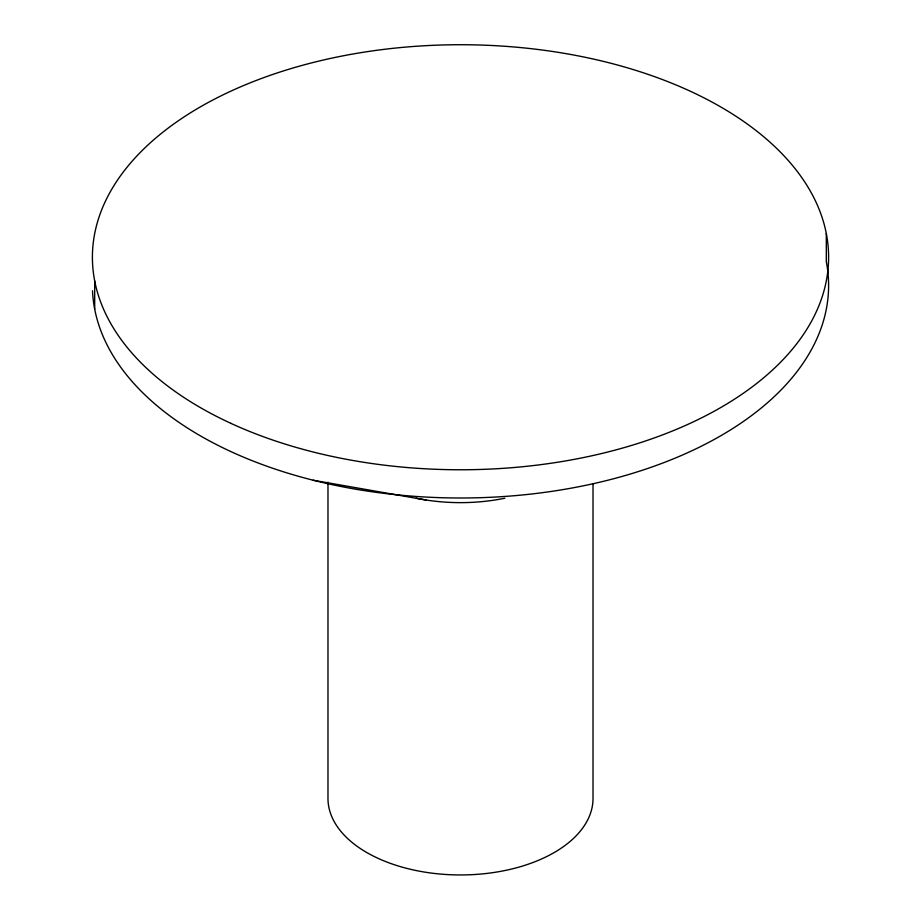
<?xml version="1.0" encoding="UTF-8"?>
<svg xmlns="http://www.w3.org/2000/svg" width="921" height="921" viewBox="0 0 921 921"><rect width="100%" height="100%" fill="white"/><g stroke="black" fill="none" stroke-linecap="round" stroke-linejoin="round"><path stroke-width="1.38" d="M313.14 480.221L426.204 500.034M826.31 233.554L826.31 261.771A368.101 212.521 0 0 1 485.586 497.501A368.101 212.521 0 0 1 92.514 290.714M593.02 483.629L593.02 798.438A132.52 76.512 0 0 1 460.5 874.95A132.52 76.512 0 0 1 327.98 798.438L327.98 482.19M94.69 280.94L94.69 309.168M504.846 498.226A132.52 76.512 0 0 1 416.154 498.226M230.86 423.338A368.101 212.521 0 0 0 824.468 289.021A368.101 212.521 0 0 0 326.172 59.381A368.101 212.521 0 0 0 230.86 423.338"/></g></svg>
